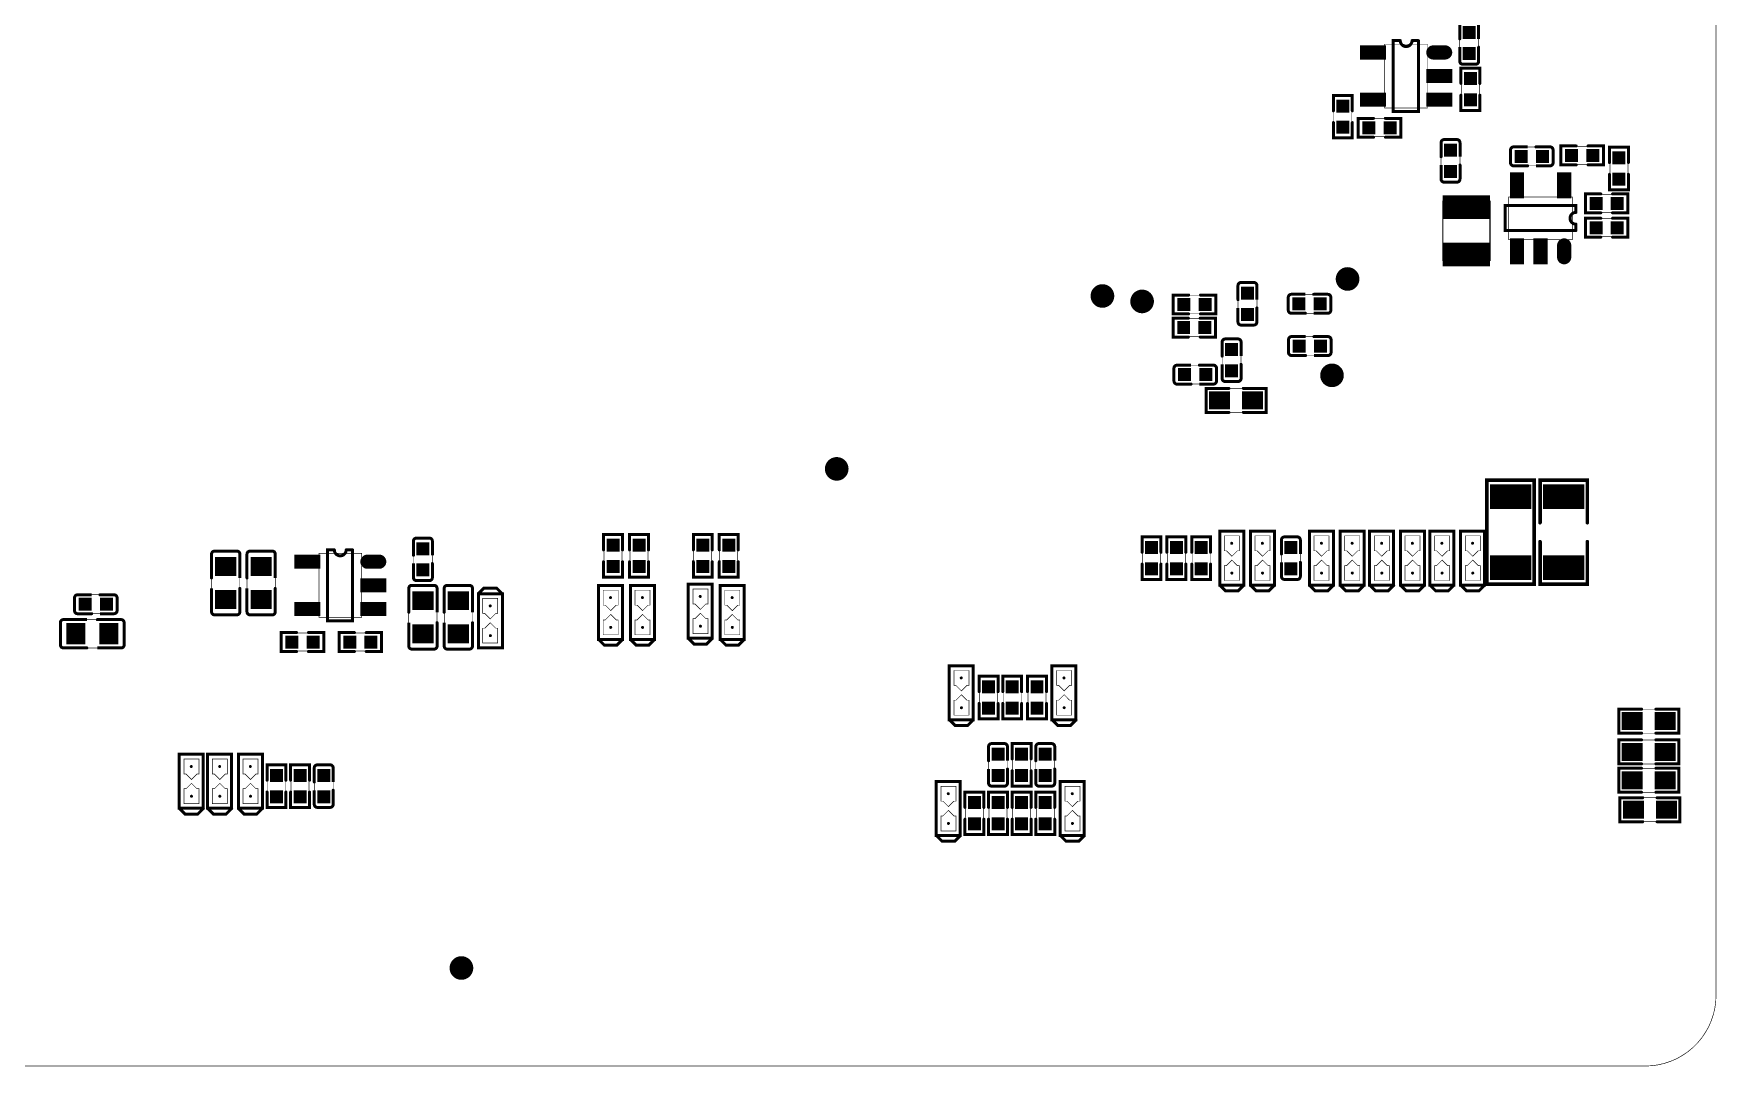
# Model space of a CAD drawing. Extents: x 0 to 148, y 0 to 100.
# Drawn here: x 76.8 to 148, y 0 to 43.7 of the extents above; entities that cross this region are included whole.
import ezdxf

# ---------------------------------------------------------------- set-up
doc = ezdxf.new("R2010")
doc.units = 0
doc.linetypes.add('TRMIDX_0', pattern=[2, 1, 1])
doc.linetypes.add('TRMIDX_1', pattern=[2, 1, 1])
for name, color, linetype in [('BOARD_OUTLINE_00', 5, 'CONTINUOUS'), ('DRIL_NPLTE_THRU_01', 3, 'CONTINUOUS'), ('DRIL_NPLTE_THRU_02', 2, 'CONTINUOUS'), ('DRIL_NPLTE_THRU_03', 136, 'CONTINUOUS'), ('DRIL_NPLTE_THRU_04', 176, 'CONTINUOUS'), ('DRIL_NPLTE_THRU_05', 106, 'CONTINUOUS'), ('DRIL_NPLTE_THRU_06', 146, 'CONTINUOUS'), ('DRIL_PLTE_THRU_01', 3, 'CONTINUOUS'), ('DRIL_PLTE_THRU_02', 2, 'CONTINUOUS'), ('DRIL_PLTE_THRU_03', 136, 'CONTINUOUS'), ('DRIL_PLTE_THRU_04', 176, 'CONTINUOUS'), ('DRIL_PLTE_THRU_05', 106, 'CONTINUOUS'), ('DRIL_PLTE_THRU_06', 146, 'CONTINUOUS'), ('PADS_BOT', 130, 'CONTINUOUS'), ('PADS_INNER', 96, 'CONTINUOUS'), ('PADS_TOP', 96, 'CONTINUOUS'), ('PART_BOT_2DLINE_01', 255, 'CONTINUOUS'), ('PART_BOT_2DLINE_120', 6, 'CONTINUOUS'), ('PART_BOT_2DLINE_126', 216, 'CONTINUOUS'), ('PART_BOT_COPPER_01', 255, 'CONTINUOUS'), ('PART_BOT_COPPER_116', 6, 'CONTINUOUS')]:
    doc.layers.add(name, color=color, linetype=linetype)

# ---------------------------------------------------------------- blocks, each defined once
blk = doc.blocks.new('SMOOTH_0$0254')
at = {"const_width": 0.0127}
blk.add_lwpolyline([(-0.00635, 0, 1), (0.00635, 0, 1)], format="xyb", close=True, dxfattribs=at)
blk = doc.blocks.new('BOARD_43')
at = {"layer": 'BOARD_OUTLINE_00', "const_width": 0.0254}
blk.add_lwpolyline([(-3, 0.725, 0.414214), (0, 3.725), (0, 97.485, 0.414214), (-3, 100.485), (-145, 100.485, 0.414214), (-148, 97.485), (-148, 3.725, 0.414214), (-145, 0.725)], format="xyb", close=True, dxfattribs=at)
at = {"layer": 'BOARD_OUTLINE_00'}
for p in [(0, 3.725), (-3, 0.725)]:
    blk.add_blockref('SMOOTH_0$0254', p, dxfattribs=at)
blk = doc.blocks.new('SMOOTH_0$127')
at = {"const_width": 0.0635}
blk.add_lwpolyline([(-0.03175, 0, 1), (0.03175, 0, 1)], format="xyb", close=True, dxfattribs=at)
blk = doc.blocks.new('PART_BODY_BOT_15')
at = {"layer": 'PART_BOT_2DLINE_126', "const_width": 0.127}
for points in [[(-0.175, 0.4), (-0.773, 0.4, 0.414214), (-0.9, 0.273), (-0.9, -0.273, 0.414214), (-0.773, -0.4), (-0.175, -0.4)], [(0.175, -0.4), (0.773, -0.4, 0.414214), (0.9, -0.273), (0.9, 0.273, 0.414214), (0.773, 0.4), (0.175, 0.4)]]:
    blk.add_lwpolyline(points, format="xyb", dxfattribs=at)
at = {"layer": 'PART_BOT_COPPER_116', "const_width": 0.0254}
blk.add_lwpolyline([(-0.9, 0.4), (0.9, 0.4), (0.9, -0.4), (-0.9, -0.4)], close=True, dxfattribs=at)
at = {"layer": 'PART_BOT_2DLINE_126'}
for p in [(-0.773, 0.4), (-0.175, 0.4), (0.175, -0.4), (0.773, -0.4)]:
    blk.add_blockref('SMOOTH_0$127', p, dxfattribs=at)
at = {"layer": 'PART_BOT_COPPER_116'}
for p in [(-0.9, 0.4), (0.9, 0.4), (-0.9, -0.4), (0.9, -0.4)]:
    blk.add_blockref('SMOOTH_0$0254', p, dxfattribs=at)
blk = doc.blocks.new('DRIL_HOLE_0')
blk.add_lwpolyline([(0, 0, 1), (0, 0, 1)], format="xyb", close=True)
blk = doc.blocks.new('PAD_0')
blk.add_lwpolyline([(0, 0, 1), (0, 0, 1)], format="xyb", close=True)
blk = doc.blocks.new('PAD_1')
at = {"const_width": 0.55}
blk.add_lwpolyline([(-0.275, 0), (0.275, 0)], dxfattribs=at)
blk = doc.blocks.new('STK_BOT_100')
at = {"layer": 'DRIL_PLTE_THRU_01'}
blk.add_blockref('DRIL_HOLE_0', (0, 0), dxfattribs=at)
at = {"layer": 'DRIL_PLTE_THRU_02'}
blk.add_blockref('DRIL_HOLE_0', (0, 0), dxfattribs=at)
at = {"layer": 'DRIL_PLTE_THRU_03'}
blk.add_blockref('DRIL_HOLE_0', (0, 0), dxfattribs=at)
at = {"layer": 'DRIL_PLTE_THRU_04'}
blk.add_blockref('DRIL_HOLE_0', (0, 0), dxfattribs=at)
at = {"layer": 'DRIL_PLTE_THRU_05'}
blk.add_blockref('DRIL_HOLE_0', (0, 0), dxfattribs=at)
at = {"layer": 'DRIL_PLTE_THRU_06'}
blk.add_blockref('DRIL_HOLE_0', (0, 0), dxfattribs=at)
at = {"layer": 'PADS_BOT', "rotation": 90}
blk.add_blockref('PAD_1', (0, 0), dxfattribs=at)
at = {"layer": 'PADS_INNER'}
blk.add_blockref('PAD_0', (0, 0), dxfattribs=at)
at = {"layer": 'PADS_TOP'}
blk.add_blockref('PAD_0', (0, 0), dxfattribs=at)
blk = doc.blocks.new('SYM_BOT_18')
for name, p in [('PART_BODY_BOT_15', (0, 0)), ('STK_BOT_100', (-0.45, 0)), ('STK_BOT_100', (0.45, 0))]:
    blk.add_blockref(name, p)
blk = doc.blocks.new('PART_BOT_47')
blk.add_blockref('SYM_BOT_18', (0, 0))
blk = doc.blocks.new('PART_BOT_72')
blk.add_blockref('SYM_BOT_18', (0, 0))
blk = doc.blocks.new('PART_BODY_BOT_9')
at = {"layer": 'PART_BOT_2DLINE_01', "const_width": 0.127}
blk.add_lwpolyline([(-1.145, -0.507), (-1.385, -0.267), (-1.385, 0.263), (-1.145, 0.503)], dxfattribs=at)
blk.add_lwpolyline([(1.148, -0.515), (1.148, 0.501), (-1.138, 0.501), (-1.138, -0.515)], close=True, dxfattribs=at)
at = {"layer": 'PART_BOT_COPPER_01', "linetype": 'TRMIDX_0', "const_width": 0.0254}
blk.add_lwpolyline([(-0.946, 0.318), (-0.312, 0.318), (-0.312, 0.231), (-0.081, 0), (-0.312, -0.231), (-0.312, -0.318), (-0.946, -0.318)], close=True, dxfattribs=at)
at = {"layer": 'PART_BOT_COPPER_01', "linetype": 'TRMIDX_1', "const_width": 0.0254}
blk.add_lwpolyline([(0.946, -0.318), (0.312, -0.318), (0.312, -0.231), (0.081, 0), (0.312, 0.231), (0.312, 0.318), (0.946, 0.318)], close=True, dxfattribs=at)
at = {"layer": 'PART_BOT_COPPER_116', "const_width": 0.0254}
blk.add_lwpolyline([(-1.138, -0.515), (1.148, -0.515), (1.148, 0.501), (-1.138, 0.501)], close=True, dxfattribs=at)
at = {"layer": 'PART_BOT_2DLINE_01'}
for p in [(-1.385, 0.263), (-1.145, 0.503), (-1.138, 0.501), (1.148, 0.501), (-1.385, -0.267), (-1.145, -0.507), (-1.138, -0.515), (1.148, -0.515)]:
    blk.add_blockref('SMOOTH_0$127', p, dxfattribs=at)
at = {"layer": 'PART_BOT_COPPER_01'}
for p in [(-0.946, 0.318), (-0.312, 0.318), (-0.312, 0.231), (-0.081, 0), (0.081, 0), (0.312, 0.318), (0.312, 0.231), (0.946, 0.318), (-0.946, -0.318), (-0.312, -0.231), (-0.312, -0.318), (0.312, -0.231), (0.312, -0.318), (0.946, -0.318)]:
    blk.add_blockref('SMOOTH_0$0254', p, dxfattribs=at)
at = {"layer": 'PART_BOT_COPPER_116'}
for p in [(-1.138, 0.501), (1.148, 0.501), (-1.138, -0.515), (1.148, -0.515)]:
    blk.add_blockref('SMOOTH_0$0254', p, dxfattribs=at)
blk = doc.blocks.new('PAD_3')
at = {"const_width": 0.0635}
blk.add_lwpolyline([(0, -0.03175, 1), (0, 0.03175, 1)], format="xyb", close=True, dxfattribs=at)
blk = doc.blocks.new('STK_BOT_77')
at = {"layer": 'DRIL_PLTE_THRU_01'}
blk.add_blockref('DRIL_HOLE_0', (0, 0), dxfattribs=at)
at = {"layer": 'DRIL_PLTE_THRU_02'}
blk.add_blockref('DRIL_HOLE_0', (0, 0), dxfattribs=at)
at = {"layer": 'DRIL_PLTE_THRU_03'}
blk.add_blockref('DRIL_HOLE_0', (0, 0), dxfattribs=at)
at = {"layer": 'DRIL_PLTE_THRU_04'}
blk.add_blockref('DRIL_HOLE_0', (0, 0), dxfattribs=at)
at = {"layer": 'DRIL_PLTE_THRU_05'}
blk.add_blockref('DRIL_HOLE_0', (0, 0), dxfattribs=at)
at = {"layer": 'DRIL_PLTE_THRU_06'}
blk.add_blockref('DRIL_HOLE_0', (0, 0), dxfattribs=at)
at = {"layer": 'PADS_BOT'}
blk.add_blockref('PAD_3', (0, 0), dxfattribs=at)
at = {"layer": 'PADS_INNER'}
blk.add_blockref('PAD_0', (0, 0), dxfattribs=at)
at = {"layer": 'PADS_TOP'}
blk.add_blockref('PAD_0', (0, 0), dxfattribs=at)
blk = doc.blocks.new('SYM_BOT_12')
for name, p in [('PART_BODY_BOT_9', (0, 0)), ('STK_BOT_77', (-0.62992, 0)), ('STK_BOT_77', (0.62992, -0.007112))]:
    blk.add_blockref(name, p)
blk = doc.blocks.new('PART_BOT_143')
blk.add_blockref('SYM_BOT_12', (0, 0))
blk = doc.blocks.new('PART_BOT_144')
blk.add_blockref('SYM_BOT_12', (0, 0))
blk = doc.blocks.new('PART_BOT_145')
blk.add_blockref('SYM_BOT_12', (0, 0))
blk = doc.blocks.new('PART_BOT_146')
blk.add_blockref('SYM_BOT_12', (0, 0))
blk = doc.blocks.new('PART_BOT_147')
blk.add_blockref('SYM_BOT_12', (0, 0))
blk = doc.blocks.new('PART_BOT_148')
blk.add_blockref('SYM_BOT_12', (0, 0))
blk = doc.blocks.new('PART_BOT_149')
blk.add_blockref('SYM_BOT_12', (0, 0))
blk = doc.blocks.new('PART_BOT_150')
blk.add_blockref('SYM_BOT_12', (0, 0))
blk = doc.blocks.new('PART_BOT_151')
blk.add_blockref('SYM_BOT_12', (0, 0))
blk = doc.blocks.new('PART_BOT_152')
blk.add_blockref('SYM_BOT_12', (0, 0))
blk = doc.blocks.new('PART_BOT_154')
blk.add_blockref('SYM_BOT_12', (0, 0))
blk = doc.blocks.new('PART_BOT_155')
blk.add_blockref('SYM_BOT_12', (0, 0))
blk = doc.blocks.new('PART_BOT_188')
blk.add_blockref('SYM_BOT_12', (0, 0))
blk = doc.blocks.new('PART_BOT_189')
blk.add_blockref('SYM_BOT_12', (0, 0))
blk = doc.blocks.new('PART_BOT_191')
blk.add_blockref('SYM_BOT_12', (0, 0))
blk = doc.blocks.new('PART_BOT_193')
blk.add_blockref('SYM_BOT_12', (0, 0))
blk = doc.blocks.new('PART_BOT_194')
blk.add_blockref('SYM_BOT_12', (0, 0))
blk = doc.blocks.new('PART_BOT_195')
blk.add_blockref('SYM_BOT_12', (0, 0))
blk = doc.blocks.new('PART_BOT_196')
blk.add_blockref('SYM_BOT_12', (0, 0))
blk = doc.blocks.new('PART_BOT_197')
blk.add_blockref('SYM_BOT_12', (0, 0))
blk = doc.blocks.new('PART_BODY_BOT_17')
at = {"layer": 'PART_BOT_2DLINE_126', "const_width": 0.127}
for points in [[(-0.25, 0.4), (-0.9, 0.4), (-0.9, -0.4), (-0.25, -0.4)], [(0.25, 0.4), (0.9, 0.4), (0.9, -0.4), (0.25, -0.4)]]:
    blk.add_lwpolyline(points, dxfattribs=at)
at = {"layer": 'PART_BOT_COPPER_116', "const_width": 0.0254}
blk.add_lwpolyline([(-0.889, -0.381), (0.889, -0.381), (0.889, 0.381), (-0.889, 0.381)], close=True, dxfattribs=at)
at = {"layer": 'PART_BOT_2DLINE_126'}
for p in [(-0.9, 0.4), (-0.25, 0.4), (0.25, 0.4), (0.9, 0.4), (-0.9, -0.4), (-0.25, -0.4), (0.25, -0.4), (0.9, -0.4)]:
    blk.add_blockref('SMOOTH_0$127', p, dxfattribs=at)
at = {"layer": 'PART_BOT_COPPER_116'}
for p in [(-0.889, 0.381), (0.889, 0.381), (-0.889, -0.381), (0.889, -0.381)]:
    blk.add_blockref('SMOOTH_0$0254', p, dxfattribs=at)
blk = doc.blocks.new('PAD_9')
at = {"const_width": 0.55}
blk.add_lwpolyline([(-0.275, 0), (0.275, 0)], dxfattribs=at)
blk = doc.blocks.new('STK_BOT_103')
at = {"layer": 'DRIL_PLTE_THRU_01'}
blk.add_blockref('DRIL_HOLE_0', (0, 0), dxfattribs=at)
at = {"layer": 'DRIL_PLTE_THRU_02'}
blk.add_blockref('DRIL_HOLE_0', (0, 0), dxfattribs=at)
at = {"layer": 'DRIL_PLTE_THRU_03'}
blk.add_blockref('DRIL_HOLE_0', (0, 0), dxfattribs=at)
at = {"layer": 'DRIL_PLTE_THRU_04'}
blk.add_blockref('DRIL_HOLE_0', (0, 0), dxfattribs=at)
at = {"layer": 'DRIL_PLTE_THRU_05'}
blk.add_blockref('DRIL_HOLE_0', (0, 0), dxfattribs=at)
at = {"layer": 'DRIL_PLTE_THRU_06'}
blk.add_blockref('DRIL_HOLE_0', (0, 0), dxfattribs=at)
at = {"layer": 'PADS_BOT'}
blk.add_blockref('PAD_9', (0, 0), dxfattribs=at)
at = {"layer": 'PADS_INNER'}
blk.add_blockref('PAD_0', (0, 0), dxfattribs=at)
at = {"layer": 'PADS_TOP'}
blk.add_blockref('PAD_0', (0, 0), dxfattribs=at)
blk = doc.blocks.new('SYM_BOT_20')
for name, p in [('STK_BOT_103', (-0.45, 0)), ('PART_BODY_BOT_17', (0, 0)), ('STK_BOT_103', (0.45, 0))]:
    blk.add_blockref(name, p)
blk = doc.blocks.new('PART_BOT_231')
blk.add_blockref('SYM_BOT_20', (0, 0))
blk = doc.blocks.new('PART_BOT_233')
blk.add_blockref('SYM_BOT_20', (0, 0))
blk = doc.blocks.new('PART_BOT_234')
blk.add_blockref('SYM_BOT_20', (0, 0))
blk = doc.blocks.new('PART_BOT_235')
blk.add_blockref('SYM_BOT_20', (0, 0))
blk = doc.blocks.new('PART_BOT_388')
blk.add_blockref('SYM_BOT_20', (0, 0))
blk = doc.blocks.new('PART_BOT_390')
blk.add_blockref('SYM_BOT_20', (0, 0))
blk = doc.blocks.new('PART_BODY_BOT_3')
at = {"layer": 'PART_BOT_2DLINE_126', "const_width": 0.127}
for points in [[(-0.3048, 0.508), (-1.27, 0.508), (-1.27, -0.508), (-0.3048, -0.508)], [(0.3048, 0.508), (1.27, 0.508), (1.27, -0.508), (0.3048, -0.508)]]:
    blk.add_lwpolyline(points, dxfattribs=at)
at = {"layer": 'PART_BOT_COPPER_116', "const_width": 0.0254}
blk.add_lwpolyline([(-1.27, -0.508), (1.27, -0.508), (1.27, 0.508), (-1.27, 0.508)], close=True, dxfattribs=at)
at = {"layer": 'PART_BOT_2DLINE_126'}
for p in [(-1.27, 0.508), (-0.3048, 0.508), (0.3048, 0.508), (1.27, 0.508), (-1.27, -0.508), (-0.3048, -0.508), (0.3048, -0.508), (1.27, -0.508)]:
    blk.add_blockref('SMOOTH_0$127', p, dxfattribs=at)
at = {"layer": 'PART_BOT_COPPER_116'}
for p in [(-1.27, 0.508), (1.27, 0.508), (-1.27, -0.508), (1.27, -0.508)]:
    blk.add_blockref('SMOOTH_0$0254', p, dxfattribs=at)
blk = doc.blocks.new('PAD_10')
at = {"const_width": 0.762}
blk.add_lwpolyline([(-0.4445, 0), (0.4445, 0)], dxfattribs=at)
blk = doc.blocks.new('STK_BOT_33')
at = {"layer": 'DRIL_PLTE_THRU_01'}
blk.add_blockref('DRIL_HOLE_0', (0, 0), dxfattribs=at)
at = {"layer": 'DRIL_PLTE_THRU_02'}
blk.add_blockref('DRIL_HOLE_0', (0, 0), dxfattribs=at)
at = {"layer": 'DRIL_PLTE_THRU_03'}
blk.add_blockref('DRIL_HOLE_0', (0, 0), dxfattribs=at)
at = {"layer": 'DRIL_PLTE_THRU_04'}
blk.add_blockref('DRIL_HOLE_0', (0, 0), dxfattribs=at)
at = {"layer": 'DRIL_PLTE_THRU_05'}
blk.add_blockref('DRIL_HOLE_0', (0, 0), dxfattribs=at)
at = {"layer": 'DRIL_PLTE_THRU_06'}
blk.add_blockref('DRIL_HOLE_0', (0, 0), dxfattribs=at)
at = {"layer": 'PADS_BOT'}
blk.add_blockref('PAD_10', (0, 0), dxfattribs=at)
at = {"layer": 'PADS_INNER'}
blk.add_blockref('PAD_0', (0, 0), dxfattribs=at)
at = {"layer": 'PADS_TOP'}
blk.add_blockref('PAD_0', (0, 0), dxfattribs=at)
blk = doc.blocks.new('SYM_BOT_6')
for name, p in [('STK_BOT_33', (-0.6985, 0)), ('PART_BODY_BOT_3', (0, 0)), ('STK_BOT_33', (0.6985, 0))]:
    blk.add_blockref(name, p)
blk = doc.blocks.new('PART_BOT_493')
blk.add_blockref('SYM_BOT_6', (0, 0))
blk = doc.blocks.new('PART_BOT_494')
blk.add_blockref('SYM_BOT_6', (0, 0))
blk = doc.blocks.new('PART_BOT_495')
blk.add_blockref('SYM_BOT_6', (0, 0))
blk = doc.blocks.new('PART_BOT_496')
blk.add_blockref('SYM_BOT_6', (0, 0))
blk = doc.blocks.new('PART_BODY_BOT_12')
at = {"layer": 'PART_BOT_2DLINE_01', "const_width": 0.127}
blk.add_lwpolyline([(0.25, -1.5, 1), (-0.25, -1.5), (-0.547, -1.5), (-0.547, 1.5), (0.521, 1.5), (0.521, -1.5)], format="xyb", dxfattribs=at)
blk.add_lwpolyline([(0.25, -1.5), (0.521, -1.5)], dxfattribs=at)
at = {"layer": 'PART_BOT_COPPER_116', "const_width": 0.0254}
blk.add_lwpolyline([(0.904, -1.35), (0.904, 1.35), (-0.904, 1.35), (-0.904, -1.35)], close=True, dxfattribs=at)
at = {"layer": 'PART_BOT_2DLINE_01'}
for p in [(-0.547, 1.5), (0.521, 1.5), (-0.547, -1.5), (-0.25, -1.5), (0.25, -1.5), (0.25, -1.5), (0.521, -1.5), (0.521, -1.5)]:
    blk.add_blockref('SMOOTH_0$127', p, dxfattribs=at)
at = {"layer": 'PART_BOT_COPPER_116'}
for p in [(-0.904, 1.35), (0.904, 1.35), (-0.904, -1.35), (0.904, -1.35)]:
    blk.add_blockref('SMOOTH_0$0254', p, dxfattribs=at)
blk = doc.blocks.new('PAD_11')
at = {"const_width": 0.3}
blk.add_lwpolyline([(-0.25, -0.15), (0.25, -0.15, 1), (0.25, 0.15), (-0.25, 0.15, 1)], format="xyb", close=True, dxfattribs=at)
blk = doc.blocks.new('STK_BOT_89')
at = {"layer": 'DRIL_PLTE_THRU_01'}
blk.add_blockref('DRIL_HOLE_0', (0, 0), dxfattribs=at)
at = {"layer": 'DRIL_PLTE_THRU_02'}
blk.add_blockref('DRIL_HOLE_0', (0, 0), dxfattribs=at)
at = {"layer": 'DRIL_PLTE_THRU_03'}
blk.add_blockref('DRIL_HOLE_0', (0, 0), dxfattribs=at)
at = {"layer": 'DRIL_PLTE_THRU_04'}
blk.add_blockref('DRIL_HOLE_0', (0, 0), dxfattribs=at)
at = {"layer": 'DRIL_PLTE_THRU_05'}
blk.add_blockref('DRIL_HOLE_0', (0, 0), dxfattribs=at)
at = {"layer": 'DRIL_PLTE_THRU_06'}
blk.add_blockref('DRIL_HOLE_0', (0, 0), dxfattribs=at)
at = {"layer": 'PADS_BOT'}
blk.add_blockref('PAD_11', (0, 0), dxfattribs=at)
at = {"layer": 'PADS_INNER'}
blk.add_blockref('PAD_0', (0, 0), dxfattribs=at)
at = {"layer": 'PADS_TOP'}
blk.add_blockref('PAD_0', (0, 0), dxfattribs=at)
blk = doc.blocks.new('PAD_12')
at = {"const_width": 0.6}
blk.add_lwpolyline([(-0.55, 0), (0.55, 0)], dxfattribs=at)
blk = doc.blocks.new('STK_BOT_88')
at = {"layer": 'DRIL_PLTE_THRU_01'}
blk.add_blockref('DRIL_HOLE_0', (0, 0), dxfattribs=at)
at = {"layer": 'DRIL_PLTE_THRU_02'}
blk.add_blockref('DRIL_HOLE_0', (0, 0), dxfattribs=at)
at = {"layer": 'DRIL_PLTE_THRU_03'}
blk.add_blockref('DRIL_HOLE_0', (0, 0), dxfattribs=at)
at = {"layer": 'DRIL_PLTE_THRU_04'}
blk.add_blockref('DRIL_HOLE_0', (0, 0), dxfattribs=at)
at = {"layer": 'DRIL_PLTE_THRU_05'}
blk.add_blockref('DRIL_HOLE_0', (0, 0), dxfattribs=at)
at = {"layer": 'DRIL_PLTE_THRU_06'}
blk.add_blockref('DRIL_HOLE_0', (0, 0), dxfattribs=at)
at = {"layer": 'PADS_BOT'}
blk.add_blockref('PAD_12', (0, 0), dxfattribs=at)
at = {"layer": 'PADS_INNER'}
blk.add_blockref('PAD_0', (0, 0), dxfattribs=at)
at = {"layer": 'PADS_TOP'}
blk.add_blockref('PAD_0', (0, 0), dxfattribs=at)
blk = doc.blocks.new('SYM_BOT_15')
for name, p in [('PART_BODY_BOT_12', (0, 0)), ('STK_BOT_88', (-1.4, 1)), ('STK_BOT_88', (1.4, 1)), ('STK_BOT_88', (1.4, 0)), ('STK_BOT_88', (-1.4, -1)), ('STK_BOT_89', (1.4, -1))]:
    blk.add_blockref(name, p)
blk = doc.blocks.new('PART_BOT_512')
blk.add_blockref('SYM_BOT_15', (0, 0))
blk = doc.blocks.new('PART_BOT_514')
blk.add_blockref('SYM_BOT_15', (0, 0))
blk = doc.blocks.new('PART_BOT_518')
blk.add_blockref('SYM_BOT_15', (0, 0))
blk = doc.blocks.new('PAD_13')
at = {"const_width": 0.5}
blk.add_lwpolyline([(0, -0.25, 1), (0, 0.25, 1)], format="xyb", close=True, dxfattribs=at)
blk = doc.blocks.new('STK_BOT_159')
at = {"layer": 'DRIL_PLTE_THRU_01'}
blk.add_blockref('DRIL_HOLE_0', (0, 0), dxfattribs=at)
at = {"layer": 'DRIL_PLTE_THRU_02'}
blk.add_blockref('DRIL_HOLE_0', (0, 0), dxfattribs=at)
at = {"layer": 'DRIL_PLTE_THRU_03'}
blk.add_blockref('DRIL_HOLE_0', (0, 0), dxfattribs=at)
at = {"layer": 'DRIL_PLTE_THRU_04'}
blk.add_blockref('DRIL_HOLE_0', (0, 0), dxfattribs=at)
at = {"layer": 'DRIL_PLTE_THRU_05'}
blk.add_blockref('DRIL_HOLE_0', (0, 0), dxfattribs=at)
at = {"layer": 'DRIL_PLTE_THRU_06'}
blk.add_blockref('DRIL_HOLE_0', (0, 0), dxfattribs=at)
at = {"layer": 'PADS_BOT'}
blk.add_blockref('PAD_13', (0, 0), dxfattribs=at)
at = {"layer": 'PADS_INNER'}
blk.add_blockref('PAD_0', (0, 0), dxfattribs=at)
at = {"layer": 'PADS_TOP'}
blk.add_blockref('PAD_0', (0, 0), dxfattribs=at)
blk = doc.blocks.new('SYM_BOT_37')
blk.add_blockref('STK_BOT_159', (0, 0))
blk = doc.blocks.new('PART_BOT_524')
blk.add_blockref('SYM_BOT_37', (0, 0))
blk = doc.blocks.new('PART_BOT_528')
blk.add_blockref('SYM_BOT_37', (0, 0))
blk = doc.blocks.new('PART_BOT_537')
blk.add_blockref('SYM_BOT_37', (0, 0))
blk = doc.blocks.new('PART_BOT_539')
blk.add_blockref('SYM_BOT_37', (0, 0))
blk = doc.blocks.new('PART_BOT_540')
blk.add_blockref('SYM_BOT_37', (0, 0))
blk = doc.blocks.new('PART_BOT_541')
blk.add_blockref('SYM_BOT_37', (0, 0))
blk = doc.blocks.new('PART_BOT_612')
blk.add_blockref('SYM_BOT_18', (0, 0))
blk = doc.blocks.new('PART_BOT_624')
blk.add_blockref('SYM_BOT_18', (0, 0))
blk = doc.blocks.new('PART_BODY_BOT_16')
at = {"layer": 'PART_BOT_2DLINE_126', "const_width": 0.127}
for points in [[(-0.212, 0.599), (-1.222, 0.599, 0.414214), (-1.349, 0.472), (-1.349, -0.472, 0.414214), (-1.222, -0.599), (-0.212, -0.599)], [(0.229, -0.599), (1.222, -0.599, 0.414214), (1.349, -0.472), (1.349, 0.472, 0.414214), (1.222, 0.599), (0.229, 0.599)]]:
    blk.add_lwpolyline(points, format="xyb", dxfattribs=at)
at = {"layer": 'PART_BOT_COPPER_116', "const_width": 0.0254}
blk.add_lwpolyline([(-1.349, 0.599), (1.349, 0.599), (1.349, -0.599), (-1.349, -0.599)], close=True, dxfattribs=at)
at = {"layer": 'PART_BOT_2DLINE_126'}
for p in [(-1.222, 0.599), (-0.212, 0.599), (0.229, -0.599), (1.222, -0.599)]:
    blk.add_blockref('SMOOTH_0$127', p, dxfattribs=at)
at = {"layer": 'PART_BOT_COPPER_116'}
for p in [(-1.349, 0.599), (1.349, 0.599), (-1.349, -0.599), (1.349, -0.599)]:
    blk.add_blockref('SMOOTH_0$0254', p, dxfattribs=at)
blk = doc.blocks.new('PAD_2')
at = {"const_width": 0.8001}
blk.add_lwpolyline([(-0.449948, 0), (0.449948, 0)], dxfattribs=at)
blk = doc.blocks.new('STK_BOT_102')
at = {"layer": 'DRIL_PLTE_THRU_01'}
blk.add_blockref('DRIL_HOLE_0', (0, 0), dxfattribs=at)
at = {"layer": 'DRIL_PLTE_THRU_02'}
blk.add_blockref('DRIL_HOLE_0', (0, 0), dxfattribs=at)
at = {"layer": 'DRIL_PLTE_THRU_03'}
blk.add_blockref('DRIL_HOLE_0', (0, 0), dxfattribs=at)
at = {"layer": 'DRIL_PLTE_THRU_04'}
blk.add_blockref('DRIL_HOLE_0', (0, 0), dxfattribs=at)
at = {"layer": 'DRIL_PLTE_THRU_05'}
blk.add_blockref('DRIL_HOLE_0', (0, 0), dxfattribs=at)
at = {"layer": 'DRIL_PLTE_THRU_06'}
blk.add_blockref('DRIL_HOLE_0', (0, 0), dxfattribs=at)
at = {"layer": 'PADS_BOT', "rotation": 90}
blk.add_blockref('PAD_2', (0, 0), dxfattribs=at)
at = {"layer": 'PADS_INNER'}
blk.add_blockref('PAD_0', (0, 0), dxfattribs=at)
at = {"layer": 'PADS_TOP'}
blk.add_blockref('PAD_0', (0, 0), dxfattribs=at)
blk = doc.blocks.new('SYM_BOT_19')
for name, p in [('STK_BOT_102', (-0.699998, 0)), ('STK_BOT_102', (0.699998, 0)), ('PART_BODY_BOT_16', (0, 0))]:
    blk.add_blockref(name, p)
blk = doc.blocks.new('PART_BOT_647')
blk.add_blockref('SYM_BOT_19', (0, 0))
blk = doc.blocks.new('PART_BOT_656')
blk.add_blockref('SYM_BOT_18', (0, 0))
blk = doc.blocks.new('PART_BOT_660')
blk.add_blockref('SYM_BOT_18', (0, 0))
blk = doc.blocks.new('PART_BOT_661')
blk.add_blockref('SYM_BOT_18', (0, 0))
blk = doc.blocks.new('PART_BOT_662')
blk.add_blockref('SYM_BOT_18', (0, 0))
blk = doc.blocks.new('PART_BOT_673')
blk.add_blockref('SYM_BOT_18', (0, 0))
blk = doc.blocks.new('PART_BOT_679')
blk.add_blockref('SYM_BOT_18', (0, 0))
blk = doc.blocks.new('PART_BOT_698')
blk.add_blockref('SYM_BOT_18', (0, 0))
blk = doc.blocks.new('PART_BOT_702')
blk.add_blockref('SYM_BOT_18', (0, 0))
blk = doc.blocks.new('PART_BOT_712')
blk.add_blockref('SYM_BOT_18', (0, 0))
blk = doc.blocks.new('PART_BOT_713')
blk.add_blockref('SYM_BOT_18', (0, 0))
blk = doc.blocks.new('PART_BOT_715')
blk.add_blockref('SYM_BOT_19', (0, 0))
blk = doc.blocks.new('PART_BOT_716')
blk.add_blockref('SYM_BOT_19', (0, 0))
blk = doc.blocks.new('PART_BOT_717')
blk.add_blockref('SYM_BOT_19', (0, 0))
blk = doc.blocks.new('PART_BOT_718')
blk.add_blockref('SYM_BOT_19', (0, 0))
blk = doc.blocks.new('PART_BOT_788')
blk.add_blockref('SYM_BOT_20', (0, 0))
blk = doc.blocks.new('PART_BOT_789')
blk.add_blockref('SYM_BOT_20', (0, 0))
blk = doc.blocks.new('PART_BOT_790')
blk.add_blockref('SYM_BOT_20', (0, 0))
blk = doc.blocks.new('PART_BOT_793')
blk.add_blockref('SYM_BOT_20', (0, 0))
blk = doc.blocks.new('PART_BOT_795')
blk.add_blockref('SYM_BOT_20', (0, 0))
blk = doc.blocks.new('PART_BOT_804')
blk.add_blockref('SYM_BOT_20', (0, 0))
blk = doc.blocks.new('PART_BOT_805')
blk.add_blockref('SYM_BOT_6', (0, 0))
blk = doc.blocks.new('PART_BOT_814')
blk.add_blockref('SYM_BOT_20', (0, 0))
blk = doc.blocks.new('PART_BOT_823')
blk.add_blockref('SYM_BOT_20', (0, 0))
blk = doc.blocks.new('PART_BOT_824')
blk.add_blockref('SYM_BOT_20', (0, 0))
blk = doc.blocks.new('PART_BOT_825')
blk.add_blockref('SYM_BOT_20', (0, 0))
blk = doc.blocks.new('PART_BOT_844')
blk.add_blockref('SYM_BOT_20', (0, 0))
blk = doc.blocks.new('PART_BOT_845')
blk.add_blockref('SYM_BOT_20', (0, 0))
blk = doc.blocks.new('PART_BOT_846')
blk.add_blockref('SYM_BOT_20', (0, 0))
blk = doc.blocks.new('PART_BOT_866')
blk.add_blockref('SYM_BOT_20', (0, 0))
blk = doc.blocks.new('PART_BOT_867')
blk.add_blockref('SYM_BOT_20', (0, 0))
blk = doc.blocks.new('PART_BOT_868')
blk.add_blockref('SYM_BOT_20', (0, 0))
blk = doc.blocks.new('PART_BOT_872')
blk.add_blockref('SYM_BOT_20', (0, 0))
blk = doc.blocks.new('PART_BOT_887')
blk.add_blockref('SYM_BOT_20', (0, 0))
blk = doc.blocks.new('PART_BOT_889')
blk.add_blockref('SYM_BOT_20', (0, 0))
blk = doc.blocks.new('PART_BOT_893')
blk.add_blockref('SYM_BOT_20', (0, 0))
blk = doc.blocks.new('PART_BOT_894')
blk.add_blockref('SYM_BOT_20', (0, 0))
blk = doc.blocks.new('PART_BOT_895')
blk.add_blockref('SYM_BOT_20', (0, 0))
blk = doc.blocks.new('SMOOTH_0$05')
at = {"const_width": 0.025}
blk.add_lwpolyline([(-0.0125, 0, 1), (0.0125, 0, 1)], format="xyb", close=True, dxfattribs=at)
blk = doc.blocks.new('PART_BODY_BOT_47')
at = {"layer": 'PART_BOT_2DLINE_01', "const_width": 0.05}
blk.add_lwpolyline([(-1, 1.25), (1, 1.25), (1, -1.25), (-1, -1.25)], close=True, dxfattribs=at)
at = {"layer": 'PART_BOT_2DLINE_01'}
for p in [(-1, 1.25), (1, 1.25), (-1, -1.25), (1, -1.25)]:
    blk.add_blockref('SMOOTH_0$05', p, dxfattribs=at)
blk = doc.blocks.new('PAD_23')
at = {"const_width": 1}
blk.add_lwpolyline([(-1, 0), (1, 0)], dxfattribs=at)
blk = doc.blocks.new('STK_BOT_297')
at = {"layer": 'DRIL_NPLTE_THRU_01'}
blk.add_blockref('DRIL_HOLE_0', (0, 0), dxfattribs=at)
at = {"layer": 'DRIL_NPLTE_THRU_02'}
blk.add_blockref('DRIL_HOLE_0', (0, 0), dxfattribs=at)
at = {"layer": 'DRIL_NPLTE_THRU_03'}
blk.add_blockref('DRIL_HOLE_0', (0, 0), dxfattribs=at)
at = {"layer": 'DRIL_NPLTE_THRU_04'}
blk.add_blockref('DRIL_HOLE_0', (0, 0), dxfattribs=at)
at = {"layer": 'DRIL_NPLTE_THRU_05'}
blk.add_blockref('DRIL_HOLE_0', (0, 0), dxfattribs=at)
at = {"layer": 'DRIL_NPLTE_THRU_06'}
blk.add_blockref('DRIL_HOLE_0', (0, 0), dxfattribs=at)
at = {"layer": 'PADS_BOT'}
blk.add_blockref('PAD_23', (0, 0), dxfattribs=at)
at = {"layer": 'PADS_INNER'}
blk.add_blockref('PAD_0', (0, 0), dxfattribs=at)
at = {"layer": 'PADS_TOP'}
blk.add_blockref('PAD_0', (0, 0), dxfattribs=at)
blk = doc.blocks.new('SYM_BOT_49')
for name, p in [('STK_BOT_297', (0, 1)), ('PART_BODY_BOT_47', (0, 0)), ('STK_BOT_297', (0, -1))]:
    blk.add_blockref(name, p)
blk = doc.blocks.new('PART_BOT_935')
blk.add_blockref('SYM_BOT_49', (0, 0))
blk = doc.blocks.new('SMOOTH_0$15011')
at = {"const_width": 0.0751}
blk.add_lwpolyline([(-0.038, 0, 1), (0.038, 0, 1)], format="xyb", close=True, dxfattribs=at)
blk = doc.blocks.new('PART_BODY_BOT_134')
at = {"layer": 'PART_BOT_2DLINE_126', "const_width": 0.15011}
for points in [[(-0.40005, -0.999998), (-2.199894, -0.999998), (-2.199894, 0.999998), (-0.40005, 0.999998)], [(0.40005, -0.999998), (2.199894, -0.999998), (2.199894, 0.999998), (0.40005, 0.999998)]]:
    blk.add_lwpolyline(points, dxfattribs=at)
at = {"layer": 'PART_BOT_2DLINE_126'}
for p in [(-2.199894, 0.999998), (-0.40005, 0.999998), (0.40005, 0.999998), (2.199894, 0.999998), (-2.199894, -0.999998), (-0.40005, -0.999998), (0.40005, -0.999998), (2.199894, -0.999998)]:
    blk.add_blockref('SMOOTH_0$15011', p, dxfattribs=at)
blk = doc.blocks.new('PAD_24')
at = {"const_width": 1.04902}
blk.add_lwpolyline([(-0.87503, 0), (0.87503, 0)], dxfattribs=at)
blk = doc.blocks.new('STK_BOT_475')
at = {"layer": 'DRIL_PLTE_THRU_01'}
blk.add_blockref('DRIL_HOLE_0', (0, 0), dxfattribs=at)
at = {"layer": 'DRIL_PLTE_THRU_02'}
blk.add_blockref('DRIL_HOLE_0', (0, 0), dxfattribs=at)
at = {"layer": 'DRIL_PLTE_THRU_03'}
blk.add_blockref('DRIL_HOLE_0', (0, 0), dxfattribs=at)
at = {"layer": 'DRIL_PLTE_THRU_04'}
blk.add_blockref('DRIL_HOLE_0', (0, 0), dxfattribs=at)
at = {"layer": 'DRIL_PLTE_THRU_05'}
blk.add_blockref('DRIL_HOLE_0', (0, 0), dxfattribs=at)
at = {"layer": 'DRIL_PLTE_THRU_06'}
blk.add_blockref('DRIL_HOLE_0', (0, 0), dxfattribs=at)
at = {"layer": 'PADS_BOT', "rotation": 90}
blk.add_blockref('PAD_24', (0, 0), dxfattribs=at)
at = {"layer": 'PADS_INNER'}
blk.add_blockref('PAD_0', (0, 0), dxfattribs=at)
at = {"layer": 'PADS_TOP'}
blk.add_blockref('PAD_0', (0, 0), dxfattribs=at)
blk = doc.blocks.new('SYM_BOT_63')
for name, p in [('PART_BODY_BOT_134', (0, 0)), ('STK_BOT_475', (-1.500886, 0)), ('STK_BOT_475', (1.500886, 0))]:
    blk.add_blockref(name, p)
blk = doc.blocks.new('PART_BOT_938')
blk.add_blockref('SYM_BOT_63', (0, 0))
blk = doc.blocks.new('PART_BODY_BOT_135')
at = {"layer": 'PART_BOT_2DLINE_120', "const_width": 0.150114}
blk.add_lwpolyline([(-2.199894, 0.999998), (-2.199894, -0.999998), (-0.40005, -0.999998)], dxfattribs=at)
at = {"layer": 'PART_BOT_2DLINE_126', "const_width": 0.15011}
blk.add_lwpolyline([(2.199894, -0.999998), (-2.199894, -0.999998), (-2.199894, 0.999998), (2.199894, 0.999998)], close=True, dxfattribs=at)
at = {"layer": 'PART_BOT_2DLINE_120'}
for p in [(-2.199894, 0.999998), (-2.199894, -0.999998), (-0.40005, -0.999998)]:
    blk.add_blockref('SMOOTH_0$15011', p, dxfattribs=at)
at = {"layer": 'PART_BOT_2DLINE_126'}
for p in [(-2.199894, 0.999998), (2.199894, 0.999998), (-2.199894, -0.999998), (2.199894, -0.999998)]:
    blk.add_blockref('SMOOTH_0$15011', p, dxfattribs=at)
blk = doc.blocks.new('SYM_BOT_64')
for name, p in [('PART_BODY_BOT_135', (0, 0)), ('STK_BOT_475', (-1.500886, 0)), ('STK_BOT_475', (1.500886, 0))]:
    blk.add_blockref(name, p)
blk = doc.blocks.new('PART_BOT_939')
blk.add_blockref('SYM_BOT_64', (0, 0))

msp = doc.modelspace()

# ---------------------------------------------------------------- block references
msp.add_blockref('BOARD_43', (148.001, -0.725))
at = {"xscale": -1}
for name, p, rotation in [('PART_BOT_679', (137.55, 43.31), -90), ('PART_BOT_514', (134.88, 41.91), -180), ('PART_BOT_823', (137.6, 41.35), -90), ('PART_BOT_824', (132.2, 40.19), -270), ('PART_BOT_47', (136.76, 38.32), -270), ('PART_BOT_844', (142.33, 38.55), -180), ('PART_BOT_845', (143.89, 38), -90), ('PART_BOT_518', (140.57, 35.89), -270), ('PART_BOT_935', (137.43, 35.36), -180), ('PART_BOT_790', (143.37, 36.52), -180), ('PART_BOT_846', (143.37, 35.49), -180), ('PART_BOT_698', (128.16, 32.27), -90), ('PART_BOT_660', (130.79, 32.27), -180), ('PART_BOT_656', (127.49, 29.88), -270), ('PART_BOT_72', (130.8, 30.48), -180), ('PART_BOT_939', (139.3, 22.6), -270), ('PART_BOT_938', (141.55, 22.6), -90), ('PART_BOT_673', (93.25, 21.45), -270), ('PART_BOT_234', (101.3, 21.6), -270), ('PART_BOT_235', (102.4, 21.6), -270), ('PART_BOT_231', (105.1, 21.6), -270), ('PART_BOT_233', (106.2, 21.6), -270), ('PART_BOT_795', (124.1, 21.5), -270), ('PART_BOT_793', (125.15, 21.5), -270), ('PART_BOT_804', (126.2, 21.5), -270), ('PART_BOT_197', (127.5, 21.5), -90), ('PART_BOT_143', (128.8, 21.5), -90), ('PART_BOT_662', (130, 21.5), -90), ('PART_BOT_144', (131.3, 21.5), -90), ('PART_BOT_145', (132.6, 21.5), -90), ('PART_BOT_146', (133.85, 21.5), -90), ('PART_BOT_147', (135.15, 21.5), -90), ('PART_BOT_148', (136.4, 21.5), -90), ('PART_BOT_149', (137.7, 21.5), -90), ('PART_BOT_716', (84.9, 20.45), -270), ('PART_BOT_715', (86.4, 20.45), -270), ('PART_BOT_512', (89.75, 20.35), -180), ('PART_BOT_624', (79.4, 19.55), -180), ('PART_BOT_718', (93.25, 19), -270), ('PART_BOT_717', (94.75, 19), -270), ('PART_BOT_155', (96.1, 18.85), -270), ('PART_BOT_152', (101.2, 19.2), -90), ('PART_BOT_154', (102.55, 19.2), -90), ('PART_BOT_151', (105, 19.25), -90), ('PART_BOT_150', (106.35, 19.2), -90), ('PART_BOT_193', (116.05, 15.8), -90), ('PART_BOT_868', (117.2, 15.6), -270), ('PART_BOT_866', (118.2, 15.6), -90), ('PART_BOT_867', (119.25, 15.6), -270), ('PART_BOT_194', (120.4, 15.8), -90), ('PART_BOT_494', (145.15, 14.6), -180), ('PART_BOT_713', (117.6, 12.75), -90), ('PART_BOT_893', (118.6, 12.75), -270), ('PART_BOT_712', (119.6, 12.75), -270), ('PART_BOT_493', (145.15, 13.3), -180), ('PART_BOT_189', (83.45, 12.05), -90), ('PART_BOT_188', (84.65, 12.05), -90), ('PART_BOT_191', (85.95, 12.05), -90), ('PART_BOT_390', (87.05, 11.85), -90), ('PART_BOT_388', (88.05, 11.85), -270), ('PART_BOT_612', (89.05, 11.85), -90), ('PART_BOT_496', (145.15, 12.1), -180), ('PART_BOT_195', (115.5, 10.9), -90), ('PART_BOT_889', (116.6, 10.7), -90), ('PART_BOT_872', (117.6, 10.7), -90), ('PART_BOT_895', (118.6, 10.7), -270), ('PART_BOT_894', (119.6, 10.7), -270), ('PART_BOT_196', (120.75, 10.9), -90), ('PART_BOT_495', (145.2, 10.85), -180)]:
    msp.add_blockref(name, p, dxfattribs=dict(at, rotation=rotation))
for name, p in [('PART_BOT_825', (133.75, 39.72)), ('PART_BOT_702', (140.2, 38.51)), ('PART_BOT_541', (132.4, 33.32)), ('PART_BOT_537', (122.02, 32.6)), ('PART_BOT_539', (123.7, 32.37)), ('PART_BOT_788', (125.92, 32.24)), ('PART_BOT_789', (125.91, 31.26)), ('PART_BOT_661', (125.95, 29.27)), ('PART_BOT_540', (131.74, 29.24)), ('PART_BOT_805', (127.68, 28.18)), ('PART_BOT_528', (110.77, 25.28)), ('PART_BOT_647', (79.25, 18.3)), ('PART_BOT_887', (88.15, 17.95)), ('PART_BOT_814', (90.6, 17.95)), ('PART_BOT_524', (94.88, 4.15))]:
    msp.add_blockref(name, p, dxfattribs=at)

doc.saveas('drawing.dxf')
